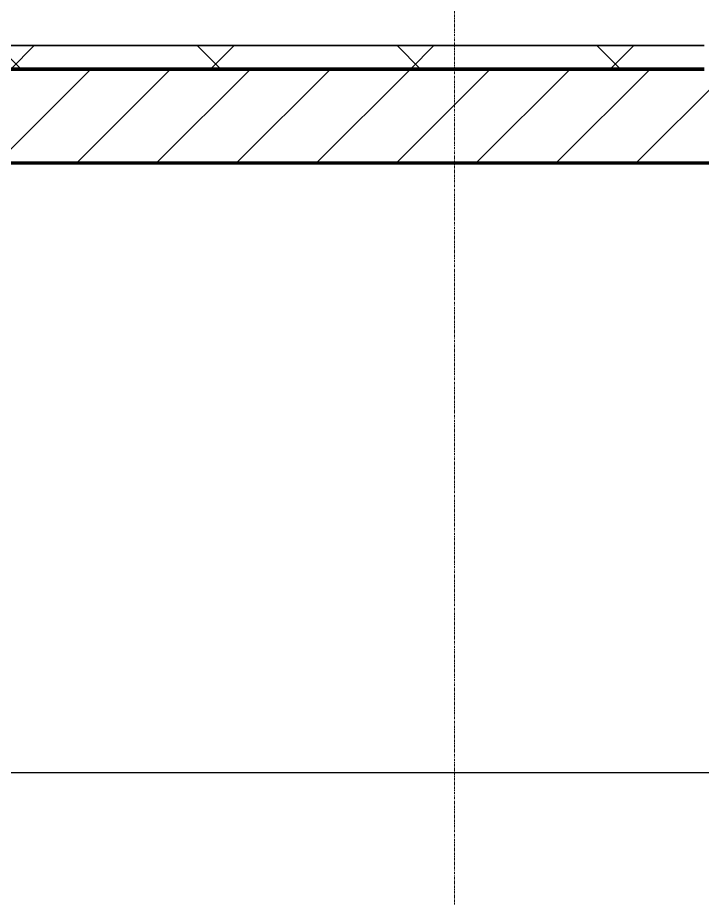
# Model space of a CAD drawing. Header units: millimetres. Extents: x -920231 to -841213, y -17301 to 22361.
# Drawn here: x -871010 to -869556, y -13227 to -11356 of the extents above; entities that cross this region are included whole.
import ezdxf

# ---------------------------------------------------------------- set-up
doc = ezdxf.new("R2010")
doc.units = ezdxf.units.MM
doc.linetypes.add('DPA_Grid _ Level 100', pattern=[10, 5.5, -1.6, 1.3, -1.6])
for name, color, linetype, lineweight in [('A-ROOM-IDEN', 3, 'Continuous', 25), ('A-WALL', 5, 'Continuous', 35), ('A-WALL-FNSH', 2, 'Continuous', 35), ('A-WALL-PATT', 1, 'Continuous', 35), ('S-GRID', 251, 'Continuous', 9)]:
    doc.layers.add(name, color=color, linetype=linetype, lineweight=lineweight)

# ---------------------------------------------------------------- blocks, each defined once
blk = doc.blocks.new('*U2141')
at = {"layer": 'S-GRID', "linetype": 'DPA_Grid _ Level 100'}
blk.add_line((0, -20855.1), (0, 16910.1), dxfattribs=at)

msp = doc.modelspace()

# ---------------------------------------------------------------- hatches: boundary and pattern name
at = {"layer": 'A-WALL-PATT', "lineweight": 9}
h = msp.add_hatch(dxfattribs=at)
h.set_pattern_fill('FP_3', color=256, style=0, pattern_type=2)
h.set_pattern_definition([(45, (0, 0), (-212.13203, 212.13203), []), (135, (0, 0), (-212.13203, -212.13203), [])])
h.paths.add_polyline_path([(-869552.4, -11465.8), (-869552.4, -11415.8), (-879822.4, -11415.8), (-879822.4, -11465.8), (-870405, -11465.8)])
h = msp.add_hatch(dxfattribs=at)
h.set_pattern_fill('FP_2', color=256, style=0, pattern_type=2)
h.set_pattern_definition([(45, (0, 0), (-84.852814, 84.852814), [])])
h.paths.add_polyline_path([(-868780.5, -11665.8), (-868780.5, -11465.8), (-875997.4, -11465.8), (-875997.4, -11665.8), (-870405, -11665.8)])

# ---------------------------------------------------------------- linework, layer by layer
at = {"layer": 'A-ROOM-IDEN'}
msp.add_line((-877868.3, -12959.7), (-864844.4, -12959.7), dxfattribs=at)
at = {"layer": 'A-WALL', "color": 7, "lineweight": 70}
for p, q in [((-875997.4, -11465.8), (-869552.4, -11465.8)), ((-869552.4, -11465.8), (-875997.4, -11465.8)), ((-868780.5, -11665.8), (-875997.4, -11665.8))]:
    msp.add_line(p, q, dxfattribs=at)
at = {"layer": 'A-WALL-FNSH', "color": 250}
msp.add_line((-879822.4, -11415.8), (-869552.4, -11415.8), dxfattribs=at)

# ---------------------------------------------------------------- block references
msp.add_blockref('*U2141', (-870082.4, 3579))

doc.saveas('drawing.dxf')
